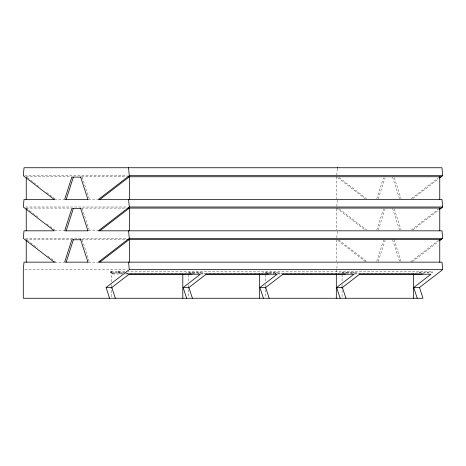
<?xml version="1.0" encoding="UTF-8"?>
<svg xmlns="http://www.w3.org/2000/svg" width="466" height="466" viewBox="0 0 466 466"><rect width="100%" height="100%" fill="white"/><g stroke="black" fill="none" stroke-linecap="round" stroke-linejoin="round"><path stroke-width="0.35" stroke-dasharray="2.33 1.75" d="M336.772 175L337.413 168.174M336.772 206.321L337.349 200.182M336.772 237.643L337.349 231.503M336.836 268.288L337.285 263.511M376.738 198.819L383.483 177.785M378.276 198.819L385.021 177.785M376.738 230.146L383.483 209.106M378.276 230.146L385.021 209.106M376.738 261.467L383.699 239.751M378.276 261.467L385.236 239.751M411.344 198.627L438.623 177.633M412.882 198.627L438.454 178.944M411.344 229.948L438.623 208.96M412.882 229.948L438.454 210.271M410.779 261.706L438.623 240.281M412.317 261.706L438.454 241.592M123.968 272.156L120.787 273.967L119.162 273.059M192.621 273.664L195.266 272.156L202.413 272.156L204.918 273.536M199.442 273.059L201.032 272.156M269.377 273.664L272.022 272.156L279.169 272.156L281.68 273.536M275.144 273.664L277.788 272.156M347.193 273.059L348.784 272.156L355.925 272.156L359.065 273.88M352.96 273.059L354.544 272.156M423.198 273.664L425.848 272.156L432.99 272.156L432.291 271.765L127.806 271.765M431.609 272.156L432.291 271.765M111.502 281.767L111.502 273.158L112.906 273.967L116.156 272.156M184.746 273.664L187.454 272.156L194.607 272.156L196.233 273.059M191.596 273.059L193.221 272.156M261.508 273.664L264.21 272.156L271.363 272.156L274.072 273.664M267.268 273.664L269.977 272.156M338.264 273.664L340.972 272.156L348.119 272.156L349.745 273.059M345.108 273.059L346.733 272.156M415.328 273.664L418.037 272.156L425.184 272.156L424.491 271.765L423.798 272.156M24.756 175.682L127.317 175.682M26.154 176.754L71.24 176.754M81.422 176.754L126.507 176.754M54.586 199.5L64.058 199.5M88.458 199.5L98.215 199.5M25.566 207.003L127.317 207.003M26.154 208.081L71.24 208.081M81.422 208.081L126.507 208.081M54.586 230.821L64.058 230.821M88.458 230.821L98.215 230.821M25.566 238.33L127.317 238.33M25.432 239.402L71.24 239.402M81.422 239.402L127.235 239.402M54.586 262.148L64.058 262.148M88.458 262.148L98.215 262.148M24.838 269.651L127.311 269.651M111.083 271.765L117.624 271.765M118.352 271.765L124.9 271.765M111.828 272.156L117.537 272.156M119.581 272.156L125.342 272.156M112.23 273.158L117.321 273.158M120.234 273.158L123.141 273.158M126.053 273.158L182.8 273.158M188.567 273.158L259.556 273.158M265.323 273.158L336.318 273.158M342.079 273.158L413.383 273.158M112.906 273.967L121.638 273.967M125.156 273.967L127.457 273.967M200.753 273.967L204.458 273.967M277.509 273.967L281.219 273.967M354.399 273.967L358.039 273.967M427.223 272.156L429.11 273.187M350.158 272.156L353.298 273.88M273.402 272.156L276.542 273.88M196.646 272.156L199.786 273.88M126.601 272.843L129.111 274.224M419.417 272.156L422.126 273.664M342.353 272.156L345.061 273.664M265.597 272.156L268.305 273.664M188.841 272.156L191.549 273.664M339.248 177.633L366.526 198.627M337.71 177.633L364.989 198.627M339.248 208.96L366.526 229.948M336.574 208.081L364.989 229.948M338.683 239.844L367.097 261.706M365.56 261.706L336.574 239.407L336.574 261.438M27.378 177.633L38.742 186.383M46.699 192.505L55.792 199.5M26.242 208.081L38.171 217.267M46.699 223.826L55.792 230.821M27.378 240.281L37.606 248.151M47.835 256.02L55.792 262.148M394.306 177.785L401.133 198.819M392.547 177.109L399.595 198.819M394.306 209.106L401.133 230.146M392.547 208.43L399.595 230.146M394.085 239.751L401.133 261.467M392.547 239.751L399.595 261.467M82.208 177.109L89.484 199.5M82.208 208.43L89.484 230.821M82.208 239.751L89.484 262.148M342.079 274.596L342.079 281.767M342.079 284.633L342.079 286.066M342.079 290.37L342.079 297.541M336.708 269.651L336.708 272.156M336.574 176.76L336.574 198.79M336.574 208.791L336.574 230.111M265.323 274.596L265.323 281.767M265.323 284.633L265.323 286.066M265.323 289.654L265.323 297.541M188.567 274.596L188.567 281.767M188.567 284.633L188.567 286.066M188.567 289.654L188.567 297.541M111.502 284.633L111.502 286.066M111.502 290.37L111.502 297.541"/><path stroke-width="0.7" d="M337.413 168.174L337.454 167.743M66.184 199.5L73.366 177.109M66.184 230.821L73.366 208.43M66.184 262.148L73.366 239.751M54.254 199.5L23.3 175.682L24.04 167.743L441.96 167.743L442.7 175.682L129.292 175.682L98.338 199.5L441.995 199.5L442.7 207.003L439.595 209.397M99.875 199.5L129.426 176.76L129.426 199.5M442.7 207.003L129.292 207.003L98.338 230.821L441.995 230.821L442.7 238.33L439.595 240.718M99.875 230.821L129.426 208.081L129.426 230.821M442.7 238.33L129.292 238.33L98.338 262.148L441.995 262.148L442.7 269.651L419.487 287.51L413.721 287.51L417.227 298.257M99.875 262.148L129.426 239.407L129.426 262.148M109.58 298.257L106.073 287.51L129.292 269.651L442.7 269.651M106.073 287.51L111.84 287.51L129.111 274.224L200.409 274.224L183.144 287.51L186.645 298.257M183.144 287.51L188.905 287.51L206.176 274.224L277.165 274.224L259.9 287.51L263.401 298.257M259.9 287.51L265.667 287.51L282.932 274.224L353.927 274.224L336.656 287.51L340.157 298.257M439.595 178.07L442.7 175.682M336.656 287.51L342.423 287.51L359.688 274.224L430.992 274.224L413.721 287.51M127.888 176.754L441.296 176.76M80.962 177.109L71.828 177.109L64.646 199.5L88.027 199.5M54.347 199.5L24.005 199.5L23.3 207.003L54.254 230.821L24.005 230.821L23.3 238.33L54.254 262.148M127.888 208.081L441.296 208.081M80.962 208.43L71.828 208.43L64.646 230.821L88.027 230.821M127.888 239.407L441.296 239.402M80.962 239.751L71.828 239.751L64.646 262.148L88.027 262.148M54.347 262.148L24.005 262.148L23.3 269.651L23.3 298.257L422.988 298.257L419.487 287.51M111.828 272.156L110.39 272.156L111.083 271.765L111.776 272.156M119.64 272.156L118.201 272.156L118.877 271.765L119.581 272.156M128.791 273.967L192.091 273.967M205.826 273.967L268.847 273.967M282.582 273.967L345.603 273.967M359.373 273.967L422.668 273.967M342.423 287.51L345.923 298.257M265.667 287.51L269.167 298.257M188.905 287.51L192.411 298.257M111.84 287.51L115.347 298.257M80.67 177.109L87.946 199.5M80.67 208.43L87.946 230.821M80.67 239.751L87.946 262.148M128.546 167.743L129.292 175.682M128.587 199.5L129.292 207.003M128.587 230.821L129.292 238.33M128.587 262.148L129.292 269.651M439.758 176.76L439.758 199.5M439.758 208.081L439.758 230.821M439.758 239.407L439.758 262.148M413.383 273.88L413.383 298.257M342.079 286.782L342.079 288.215M336.318 273.88L336.318 298.257M265.323 286.782L265.323 288.215M259.556 273.88L259.556 298.257M188.567 286.782L188.567 288.215M182.8 273.88L182.8 298.257M111.502 286.782L111.502 288.215M26.242 177.47L26.242 199.5M26.242 208.791L26.242 230.821M26.242 240.118L26.242 262.148"/></g></svg>
